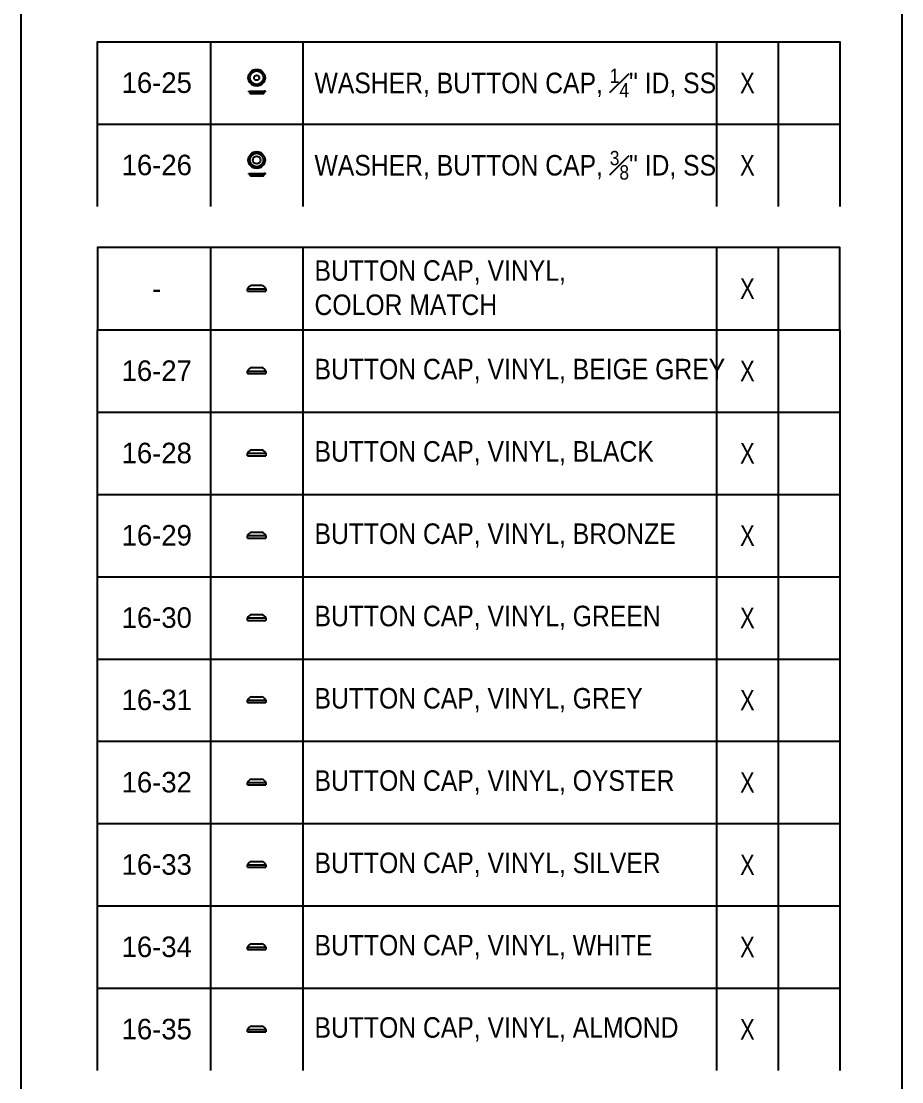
# Model space of a CAD drawing. Header units: inches. Extents: x -333 to 1223, y -450 to 45.
# Drawn here: x 1137.1 to 1222.9, y -199.6 to -96.3 of the extents above; entities that cross this region are included whole.
import ezdxf
from ezdxf.enums import TextEntityAlignment as Align

# ---------------------------------------------------------------- set-up
doc = ezdxf.new("R2010")
doc.units = ezdxf.units.IN
doc.header["$MEASUREMENT"] = 0
doc.layers.add('NOTES', color=7, linetype='Continuous')
doc.layers.add('PL', color=252, linetype='Continuous')
doc.styles.add('Schedule', font='GOTHIC.TTF', dxfattribs={"width": 0.9})

# ---------------------------------------------------------------- blocks, each defined once
blk = doc.blocks.new('16-25-BLOCK-1')
for p, q in [((10.99, 0), (10.99, -8.01)), ((19.99, 0), (19.99, -8.01)), ((60.27, 0), (60.27, -8.01)), ((66.27, 0), (66.27, -8.01)), ((14.71, -4.87), (14.71, -4.82)), ((14.71, -4.82), (14.83, -4.82)), ((14.71, -4.87), (14.81, -4.87)), ((14.83, -4.99), (14.82, -4.88)), ((14.83, -4.82), (16.22, -4.82)), ((14.89, -4.97), (14.87, -4.87)), ((14.88, -5.03), (16.17, -5.03)), ((14.9, -4.99), (16.15, -4.99)), ((16.17, -4.97), (16.18, -4.87)), ((16.34, -4.82), (16.22, -4.82)), ((16.22, -4.99), (16.23, -4.88)), ((16.34, -4.87), (16.24, -4.87)), ((16.34, -4.87), (16.34, -4.82))]:
    blk.add_line(p, q)
blk.add_lwpolyline([(0, -8.01), (0, 0), (72.27, 0), (72.27, -8.01)])
for radius in [0.817, 0.66, 0.25]:
    blk.add_circle((15.49, -3.5), radius)
for centre, radius, start, end in [((14.81, -4.88), 0.015, 6.3639, 90), ((14.83, -4.87), 0.045, 0, 90), ((14.88, -4.99), 0.045, 180, 270), ((14.9, -4.97), 0.015, 186.3639, 270), ((16.15, -4.97), 0.015, 270, 353.6361), ((16.17, -4.99), 0.045, 270, 0), ((16.22, -4.87), 0.045, 90, 180), ((16.24, -4.88), 0.015, 90, 173.6361)]:
    blk.add_arc(centre, radius, start, end)
at = {"layer": 'NOTES', "style": 'Schedule'}
blk.add_text('16-25', height=2, dxfattribs=at).set_placement((5.76, -3.98), align=Align.MIDDLE_CENTER)
at = {"layer": 'NOTES', "insert": (21.12, -4.01), "char_height": 2, "width": 39.1504, "attachment_point": 4, "style": 'Schedule'}
blk.add_mtext('\\A1;WASHER, BUTTON CAP, {\\H0.7x;\\S1#4;}" ID, SS', dxfattribs=at)
at = {"layer": 'NOTES', "style": 'Schedule', "width": 0.8}
blk.add_attdef('QTY', text='', height=2, dxfattribs=at).set_placement((63.27, -4.01), align=Align.MIDDLE_CENTER)
blk = doc.blocks.new('16-26-BLOCK-1')
for p, q in [((10.99, 0), (10.99, -8.01)), ((19.99, 0), (19.99, -8.01)), ((60.27, 0), (60.27, -8.01)), ((66.27, 0), (66.27, -8.01)), ((14.71, -4.87), (14.71, -4.82)), ((14.71, -4.82), (14.83, -4.82)), ((14.71, -4.87), (14.81, -4.87)), ((14.83, -4.99), (14.82, -4.88)), ((14.83, -4.82), (16.22, -4.82)), ((14.89, -4.97), (14.87, -4.87)), ((14.88, -5.03), (16.17, -5.03)), ((14.9, -4.99), (16.15, -4.99)), ((16.17, -4.97), (16.18, -4.87)), ((16.34, -4.82), (16.22, -4.82)), ((16.22, -4.99), (16.23, -4.88)), ((16.34, -4.87), (16.24, -4.87)), ((16.34, -4.87), (16.34, -4.82))]:
    blk.add_line(p, q)
blk.add_lwpolyline([(0, -8.01), (0, 0), (72.27, 0), (72.27, -8.01)])
for radius in [0.817, 0.66, 0.375]:
    blk.add_circle((15.49, -3.5), radius)
for centre, radius, start, end in [((14.81, -4.88), 0.015, 6.3639, 90), ((14.83, -4.87), 0.045, 0, 90), ((14.88, -4.99), 0.045, 180, 270), ((14.9, -4.97), 0.015, 186.3639, 270), ((16.15, -4.97), 0.015, 270, 353.6361), ((16.17, -4.99), 0.045, 270, 0), ((16.22, -4.87), 0.045, 90, 180), ((16.24, -4.88), 0.015, 90, 173.6361)]:
    blk.add_arc(centre, radius, start, end)
at = {"layer": 'NOTES', "style": 'Schedule'}
blk.add_text('16-26', height=2, dxfattribs=at).set_placement((5.76, -3.98), align=Align.MIDDLE_CENTER)
at = {"layer": 'NOTES', "insert": (21.12, -4.01), "char_height": 2, "width": 39.1504, "attachment_point": 4, "style": 'Schedule'}
blk.add_mtext('\\A1;WASHER, BUTTON CAP, {\\H0.7x;\\S3#8;}" ID, SS', dxfattribs=at)
at = {"layer": 'NOTES', "style": 'Schedule', "width": 0.8}
blk.add_attdef('QTY', text='', height=2, dxfattribs=at).set_placement((63.27, -4.01), align=Align.MIDDLE_CENTER)
blk = doc.blocks.new('16-27-BLOCK-1')
for p, q in [((10.99, 0), (10.99, -8.01)), ((19.99, 0), (19.99, -8.01)), ((60.27, 0), (60.27, -8.01)), ((66.27, 0), (66.27, -8.01)), ((14.61, -4.01), (16.37, -4.01)), ((14.61, -4.25), (14.61, -4.01)), ((14.98, -3.68), (16, -3.68)), ((16.37, -4.01), (16.37, -4.25)), ((14.61, -4.25), (16.37, -4.25))]:
    blk.add_line(p, q)
blk.add_lwpolyline([(0, -8.01), (0, 0), (72.27, 0), (72.27, -8.01)])
for centre, start, end in [((15.12, -4.21), 104.9279, 158.6852), ((15.86, -4.21), 21.3148, 75.0721)]:
    blk.add_arc(centre, 0.547, start, end)
at = {"layer": 'NOTES', "style": 'Schedule'}
blk.add_text('16-27', height=2, dxfattribs=at).set_placement((5.76, -3.98), align=Align.MIDDLE_CENTER)
at = {"layer": 'NOTES', "insert": (21.12, -4.01), "char_height": 2, "width": 39.1504, "attachment_point": 4, "style": 'Schedule'}
blk.add_mtext('\\A1;BUTTON CAP, VINYL, BEIGE GREY', dxfattribs=at)
at = {"layer": 'NOTES', "style": 'Schedule', "width": 0.8}
blk.add_attdef('QTY', text='', height=2, dxfattribs=at).set_placement((63.27, -4.01), align=Align.MIDDLE_CENTER)
blk = doc.blocks.new('16-28-BLOCK-1')
for p, q in [((10.99, 0), (10.99, -8.01)), ((19.99, 0), (19.99, -8.01)), ((60.27, 0), (60.27, -8.01)), ((66.27, 0), (66.27, -8.01)), ((14.61, -4.01), (16.37, -4.01)), ((14.61, -4.25), (14.61, -4.01)), ((14.98, -3.68), (16, -3.68)), ((16.37, -4.01), (16.37, -4.25)), ((14.61, -4.25), (16.37, -4.25))]:
    blk.add_line(p, q)
blk.add_lwpolyline([(0, -8.01), (0, 0), (72.27, 0), (72.27, -8.01)])
for centre, start, end in [((15.12, -4.21), 104.9279, 158.6852), ((15.86, -4.21), 21.3148, 75.0721)]:
    blk.add_arc(centre, 0.547, start, end)
at = {"layer": 'NOTES', "style": 'Schedule'}
blk.add_text('16-28', height=2, dxfattribs=at).set_placement((5.76, -3.98), align=Align.MIDDLE_CENTER)
at = {"layer": 'NOTES', "insert": (21.12, -4.01), "char_height": 2, "width": 39.1504, "attachment_point": 4, "style": 'Schedule'}
blk.add_mtext('\\A1;BUTTON CAP, VINYL, BLACK', dxfattribs=at)
at = {"layer": 'NOTES', "style": 'Schedule', "width": 0.8}
blk.add_attdef('QTY', text='', height=2, dxfattribs=at).set_placement((63.27, -4.01), align=Align.MIDDLE_CENTER)
blk = doc.blocks.new('16-29-BLOCK-1')
for p, q in [((10.99, 0), (10.99, -8.01)), ((19.99, 0), (19.99, -8.01)), ((60.27, 0), (60.27, -8.01)), ((66.27, 0), (66.27, -8.01)), ((14.61, -4.01), (16.37, -4.01)), ((14.61, -4.25), (14.61, -4.01)), ((14.98, -3.68), (16, -3.68)), ((16.37, -4.01), (16.37, -4.25)), ((14.61, -4.25), (16.37, -4.25))]:
    blk.add_line(p, q)
blk.add_lwpolyline([(0, -8.01), (0, 0), (72.27, 0), (72.27, -8.01)])
for centre, start, end in [((15.12, -4.21), 104.9279, 158.6852), ((15.86, -4.21), 21.3148, 75.0721)]:
    blk.add_arc(centre, 0.547, start, end)
at = {"layer": 'NOTES', "style": 'Schedule'}
blk.add_text('16-29', height=2, dxfattribs=at).set_placement((5.76, -3.98), align=Align.MIDDLE_CENTER)
at = {"layer": 'NOTES', "insert": (21.12, -4.01), "char_height": 2, "width": 39.1504, "attachment_point": 4, "style": 'Schedule'}
blk.add_mtext('\\A1;BUTTON CAP, VINYL, BRONZE', dxfattribs=at)
at = {"layer": 'NOTES', "style": 'Schedule', "width": 0.8}
blk.add_attdef('QTY', text='', height=2, dxfattribs=at).set_placement((63.27, -4.01), align=Align.MIDDLE_CENTER)
blk = doc.blocks.new('16-30-BLOCK-1')
for p, q in [((10.99, 0), (10.99, -8.01)), ((19.99, 0), (19.99, -8.01)), ((60.27, 0), (60.27, -8.01)), ((66.27, 0), (66.27, -8.01)), ((14.61, -4.01), (16.37, -4.01)), ((14.61, -4.25), (14.61, -4.01)), ((14.98, -3.68), (16, -3.68)), ((16.37, -4.01), (16.37, -4.25)), ((14.61, -4.25), (16.37, -4.25))]:
    blk.add_line(p, q)
blk.add_lwpolyline([(0, -8.01), (0, 0), (72.27, 0), (72.27, -8.01)])
for centre, start, end in [((15.12, -4.21), 104.9279, 158.6852), ((15.86, -4.21), 21.3148, 75.0721)]:
    blk.add_arc(centre, 0.547, start, end)
at = {"layer": 'NOTES', "style": 'Schedule'}
blk.add_text('16-30', height=2, dxfattribs=at).set_placement((5.76, -3.98), align=Align.MIDDLE_CENTER)
at = {"layer": 'NOTES', "insert": (21.12, -4.01), "char_height": 2, "width": 39.1504, "attachment_point": 4, "style": 'Schedule'}
blk.add_mtext('\\A1;BUTTON CAP, VINYL, GREEN', dxfattribs=at)
at = {"layer": 'NOTES', "style": 'Schedule', "width": 0.8}
blk.add_attdef('QTY', text='', height=2, dxfattribs=at).set_placement((63.27, -4.01), align=Align.MIDDLE_CENTER)
blk = doc.blocks.new('16-31-BLOCK-1')
for p, q in [((10.99, 0), (10.99, -8.01)), ((19.99, 0), (19.99, -8.01)), ((60.27, 0), (60.27, -8.01)), ((66.27, 0), (66.27, -8.01)), ((14.61, -4.01), (16.37, -4.01)), ((14.61, -4.25), (14.61, -4.01)), ((14.98, -3.68), (16, -3.68)), ((16.37, -4.01), (16.37, -4.25)), ((14.61, -4.25), (16.37, -4.25))]:
    blk.add_line(p, q)
blk.add_lwpolyline([(0, -8.01), (0, 0), (72.27, 0), (72.27, -8.01)])
for centre, start, end in [((15.12, -4.21), 104.9279, 158.6852), ((15.86, -4.21), 21.3148, 75.0721)]:
    blk.add_arc(centre, 0.547, start, end)
at = {"layer": 'NOTES', "style": 'Schedule'}
blk.add_text('16-31', height=2, dxfattribs=at).set_placement((5.76, -3.98), align=Align.MIDDLE_CENTER)
at = {"layer": 'NOTES', "insert": (21.12, -4.01), "char_height": 2, "width": 39.1504, "attachment_point": 4, "style": 'Schedule'}
blk.add_mtext('\\A1;BUTTON CAP, VINYL, GREY', dxfattribs=at)
at = {"layer": 'NOTES', "style": 'Schedule', "width": 0.8}
blk.add_attdef('QTY', text='', height=2, dxfattribs=at).set_placement((63.27, -4.01), align=Align.MIDDLE_CENTER)
blk = doc.blocks.new('16-32-BLOCK-1')
for p, q in [((10.99, 0), (10.99, -8.01)), ((19.99, 0), (19.99, -8.01)), ((60.27, 0), (60.27, -8.01)), ((66.27, 0), (66.27, -8.01)), ((14.61, -4.01), (16.37, -4.01)), ((14.61, -4.25), (14.61, -4.01)), ((14.98, -3.68), (16, -3.68)), ((16.37, -4.01), (16.37, -4.25)), ((14.61, -4.25), (16.37, -4.25))]:
    blk.add_line(p, q)
blk.add_lwpolyline([(0, -8.01), (0, 0), (72.27, 0), (72.27, -8.01)])
for centre, start, end in [((15.12, -4.21), 104.9279, 158.6852), ((15.86, -4.21), 21.3148, 75.0721)]:
    blk.add_arc(centre, 0.547, start, end)
at = {"layer": 'NOTES', "style": 'Schedule'}
blk.add_text('16-32', height=2, dxfattribs=at).set_placement((5.76, -3.98), align=Align.MIDDLE_CENTER)
at = {"layer": 'NOTES', "insert": (21.12, -4.01), "char_height": 2, "width": 39.1504, "attachment_point": 4, "style": 'Schedule'}
blk.add_mtext('\\A1;BUTTON CAP, VINYL, OYSTER', dxfattribs=at)
at = {"layer": 'NOTES', "style": 'Schedule', "width": 0.8}
blk.add_attdef('QTY', text='', height=2, dxfattribs=at).set_placement((63.27, -4.01), align=Align.MIDDLE_CENTER)
blk = doc.blocks.new('16-33-BLOCK-1')
for p, q in [((10.99, 0), (10.99, -8.01)), ((19.99, 0), (19.99, -8.01)), ((60.27, 0), (60.27, -8.01)), ((66.27, 0), (66.27, -8.01)), ((14.61, -4.01), (16.37, -4.01)), ((14.61, -4.25), (14.61, -4.01)), ((14.98, -3.68), (16, -3.68)), ((16.37, -4.01), (16.37, -4.25)), ((14.61, -4.25), (16.37, -4.25))]:
    blk.add_line(p, q)
blk.add_lwpolyline([(0, -8.01), (0, 0), (72.27, 0), (72.27, -8.01)])
for centre, start, end in [((15.12, -4.21), 104.9279, 158.6852), ((15.86, -4.21), 21.3148, 75.0721)]:
    blk.add_arc(centre, 0.547, start, end)
at = {"layer": 'NOTES', "style": 'Schedule'}
blk.add_text('16-33', height=2, dxfattribs=at).set_placement((5.76, -3.98), align=Align.MIDDLE_CENTER)
at = {"layer": 'NOTES', "insert": (21.12, -4.01), "char_height": 2, "width": 39.1504, "attachment_point": 4, "style": 'Schedule'}
blk.add_mtext('\\A1;BUTTON CAP, VINYL, SILVER', dxfattribs=at)
at = {"layer": 'NOTES', "style": 'Schedule', "width": 0.8}
blk.add_attdef('QTY', text='', height=2, dxfattribs=at).set_placement((63.27, -4.01), align=Align.MIDDLE_CENTER)
blk = doc.blocks.new('16-34-BLOCK-1')
for p, q in [((10.99, 0), (10.99, -8.01)), ((19.99, 0), (19.99, -8.01)), ((60.27, 0), (60.27, -8.01)), ((66.27, 0), (66.27, -8.01)), ((14.61, -4.01), (16.37, -4.01)), ((14.61, -4.25), (14.61, -4.01)), ((14.98, -3.68), (16, -3.68)), ((16.37, -4.01), (16.37, -4.25)), ((14.61, -4.25), (16.37, -4.25))]:
    blk.add_line(p, q)
blk.add_lwpolyline([(0, -8.01), (0, 0), (72.27, 0), (72.27, -8.01)])
for centre, start, end in [((15.12, -4.21), 104.9279, 158.6852), ((15.86, -4.21), 21.3148, 75.0721)]:
    blk.add_arc(centre, 0.547, start, end)
at = {"layer": 'NOTES', "style": 'Schedule'}
blk.add_text('16-34', height=2, dxfattribs=at).set_placement((5.76, -3.98), align=Align.MIDDLE_CENTER)
at = {"layer": 'NOTES', "insert": (21.12, -4.01), "char_height": 2, "width": 39.1504, "attachment_point": 4, "style": 'Schedule'}
blk.add_mtext('\\A1;BUTTON CAP, VINYL, WHITE', dxfattribs=at)
at = {"layer": 'NOTES', "style": 'Schedule', "width": 0.8}
blk.add_attdef('QTY', text='', height=2, dxfattribs=at).set_placement((63.27, -4.01), align=Align.MIDDLE_CENTER)
blk = doc.blocks.new('16-35-BLOCK-1')
for p, q in [((10.99, 0), (10.99, -8.01)), ((19.99, 0), (19.99, -8.01)), ((60.27, 0), (60.27, -8.01)), ((66.27, 0), (66.27, -8.01)), ((14.61, -4.01), (16.37, -4.01)), ((14.61, -4.25), (14.61, -4.01)), ((14.98, -3.68), (16, -3.68)), ((16.37, -4.01), (16.37, -4.25)), ((14.61, -4.25), (16.37, -4.25))]:
    blk.add_line(p, q)
blk.add_lwpolyline([(0, -8.01), (0, 0), (72.27, 0), (72.27, -8.01)])
for centre, start, end in [((15.12, -4.21), 104.9279, 158.6852), ((15.86, -4.21), 21.3148, 75.0721)]:
    blk.add_arc(centre, 0.547, start, end)
at = {"layer": 'NOTES', "style": 'Schedule'}
blk.add_text('16-35', height=2, dxfattribs=at).set_placement((5.76, -3.98), align=Align.MIDDLE_CENTER)
at = {"layer": 'NOTES', "insert": (21.12, -4.01), "char_height": 2, "width": 39.1504, "attachment_point": 4, "style": 'Schedule'}
blk.add_mtext('\\A1;BUTTON CAP, VINYL, ALMOND', dxfattribs=at)
at = {"layer": 'NOTES', "style": 'Schedule', "width": 0.8}
blk.add_attdef('QTY', text='', height=2, dxfattribs=at).set_placement((63.27, -4.01), align=Align.MIDDLE_CENTER)
blk = doc.blocks.new('BUTTON CAP-COLOR MATCH')
for p, q in [((10.99, 0), (10.99, -8.01)), ((19.99, 0), (19.99, -8.01)), ((60.27, 0), (60.27, -8.01)), ((66.27, 0), (66.27, -8.01)), ((14.61, -4.01), (16.37, -4.01)), ((14.61, -4.25), (14.61, -4.01)), ((14.98, -3.68), (16, -3.68)), ((16.37, -4.01), (16.37, -4.25)), ((14.61, -4.25), (16.37, -4.25))]:
    blk.add_line(p, q)
blk.add_lwpolyline([(72.27, -8.01), (72.27, 0), (0, 0), (0, -8.01)])
for centre, start, end in [((15.12, -4.21), 104.9279, 158.6852), ((15.86, -4.21), 21.3148, 75.0721)]:
    blk.add_arc(centre, 0.547, start, end)
at = {"layer": 'NOTES', "insert": (21.12, -3.92), "char_height": 2, "width": 39.1504, "attachment_point": 4, "style": 'Schedule'}
blk.add_mtext('\\A1;BUTTON CAP, VINYL,\\PCOLOR MATCH', dxfattribs=at)
at = {"layer": 'NOTES', "style": 'Schedule'}
blk.add_attdef('PN', text='', height=2, dxfattribs=at).set_placement((5.76, -3.98), align=Align.MIDDLE_CENTER)
at = {"layer": 'NOTES', "style": 'Schedule', "width": 0.8}
blk.add_attdef('QTY', text='', height=2, dxfattribs=at).set_placement((63.27, -4.01), align=Align.MIDDLE_CENTER)

msp = doc.modelspace()

# ---------------------------------------------------------------- linework, layer by layer
at = {"layer": 'PL'}
msp.add_lwpolyline([(1137.14586, 32.89608), (1222.88864, 32.89608), (1222.88864, -317.04317), (1137.14586, -317.04317)], close=True, dxfattribs=at)

# ---------------------------------------------------------------- block references
for name, p, values in [('16-25-BLOCK-1', (1144.58335, -98.28188), {'QTY': 'X'}), ('16-26-BLOCK-1', (1144.58335, -106.29642), {'QTY': 'X'}), ('BUTTON CAP-COLOR MATCH', (1144.58335, -118.31824), {'PN': '-', 'QTY': 'X'}), ('16-27-BLOCK-1', (1144.58335, -126.33279), {'QTY': 'X'}), ('16-28-BLOCK-1', (1144.58335, -134.34733), {'QTY': 'X'}), ('16-29-BLOCK-1', (1144.58335, -142.36188), {'QTY': 'X'}), ('16-30-BLOCK-1', (1144.58335, -150.37643), {'QTY': 'X'}), ('16-31-BLOCK-1', (1144.58335, -158.39097), {'QTY': 'X'}), ('16-32-BLOCK-1', (1144.58335, -166.40552), {'QTY': 'X'}), ('16-33-BLOCK-1', (1144.58335, -174.42007), {'QTY': 'X'}), ('16-34-BLOCK-1', (1144.58335, -182.43461), {'QTY': 'X'}), ('16-35-BLOCK-1', (1144.58335, -190.44916), {'QTY': 'X'})]:
    msp.add_blockref(name, p, dxfattribs=at).add_auto_attribs(values)

doc.saveas('drawing.dxf')
